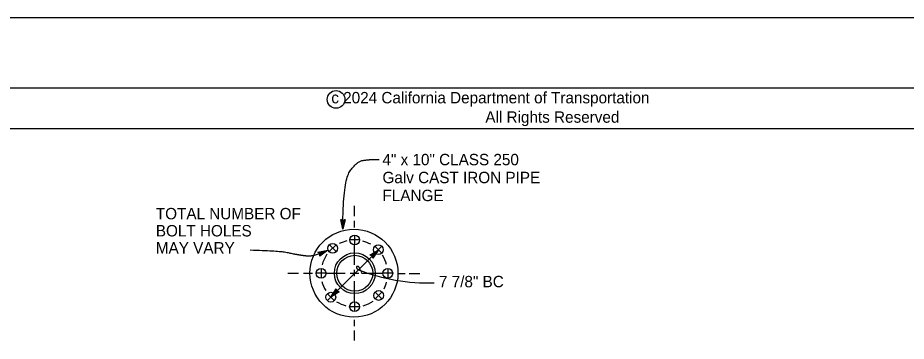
# Model space of a CAD drawing. Extents: x -894 to 866, y -472 to 714.
# Drawn here: x -350 to 195, y 515 to 714 of the extents above; entities that cross this region are included whole.
import ezdxf

# ---------------------------------------------------------------- set-up
doc = ezdxf.new("R2010")
doc.units = 0
for name, color, linetype in [('border_PLOTTING-ELEMENTS', 7, 'Continuous'), ('border_rw_22x34_Cut_Lines', 7, 'Continuous'), ('border_SHEET', 7, 'Continuous'), ('border_WITHIN-BORDER-anno', 7, 'Continuous'), ('es_DETAIL', 7, 'Continuous'), ('es_DETAIL-anno', 7, 'Continuous')]:
    doc.layers.add(name, color=color, linetype=linetype)

msp = doc.modelspace()

# ---------------------------------------------------------------- linework, layer by layer
at = {"layer": 'border_PLOTTING-ELEMENTS'}
for points in [[(-894.04, -472.44), (865.96, -472.44), (865.96, 713.56), (-894.04, 713.56)], [(-864.04, 670.56), (835.96, 670.56), (835.96, -429.44), (-864.04, -429.44)]]:
    msp.add_lwpolyline(points, close=True, dxfattribs=at)
at = {"layer": 'border_rw_22x34_Cut_Lines'}
msp.add_lwpolyline([(-864.04, 670.56), (835.96, 670.56), (835.96, -429.44), (-864.04, -429.44)], close=True, dxfattribs=at)
at = {"layer": 'border_SHEET'}
msp.add_line((-814.04, 645.56), (810.96, 645.56), dxfattribs=at)
at = {"layer": 'border_WITHIN-BORDER-anno'}
msp.add_circle((-154.96, 663.41), 5.42, dxfattribs=at)
at = {"layer": 'es_DETAIL'}
for p, q in [((-143.59, 580.13), (-143.59, 574.13)), ((-159.08, 570.09), (-154.96, 574.21)), ((-154.8, 570.09), (-158.92, 574.21)), ((-140.59, 577.13), (-146.59, 577.13)), ((-131.12, 569.06), (-127, 573.18)), ((-126.99, 569.17), (-131.11, 573.29)), ((-161.11, 556.69), (-167.11, 556.69)), ((-164.11, 559.69), (-164.11, 553.69)), ((-120.21, 556.66), (-126.21, 556.66)), ((-123.21, 559.66), (-123.21, 553.66)), ((-126.85, 541.07), (-130.97, 545.19)), ((-130.94, 541.07), (-126.82, 545.19)), ((-156.05, 539.89), (-160.29, 544.13)), ((-160.29, 539.89), (-156.05, 544.13)), ((-140.61, 536.17), (-146.61, 536.17)), ((-143.61, 539.17), (-143.61, 533.17))]:
    msp.add_line(p, q, dxfattribs=at)
for centre, radius in [((-143.98, 556.73), 27), ((-143.59, 577.13), 3), ((-157.02, 572.01), 3), ((-129, 571.18), 3), ((-143.47, 556.71), 12.5), ((-143.47, 556.71), 11), ((-164.11, 556.69), 3), ((-123.21, 556.66), 3), ((-158.17, 542.01), 3), ((-128.83, 543.05), 3), ((-143.61, 536.17), 3)]:
    msp.add_circle(centre, radius, dxfattribs=at)
for start, end in [(102.9024, 116.7712), (60.7674, 75.0396), (145.0451, 165.0585), (15.3341, 32.9282), (193.9868, 211.0414), (332.6079, 344.6654), (285.1742, 304.3211), (237.804, 255.2122)]:
    msp.add_arc((-143.73, 556.59), 20.5, start, end, dxfattribs=at)
at = {"layer": 'es_DETAIL-anno'}
for p, q in [((-166.02, 569.7), (-166.02, 569.7)), ((-164.98, 567.24), (-164.98, 567.24)), ((-159.97, 570.8), (-159.97, 570.8)), ((-158.17, 542.01), (-129, 571.18)), ((-134.19, 567.88), (-129, 571.18)), ((-132.68, 567.5), (-134.19, 567.88)), ((-134.19, 567.88), (-134.19, 567.88)), ((-133.79, 567.78), (-129.98, 570.2)), ((-133.37, 567.69), (-130.96, 569.23)), ((-133, 567.57), (-131.93, 568.25)), ((-132.3, 565.99), (-132.68, 567.5)), ((-131.93, 568.25), (-132.6, 567.2)), ((-130.96, 569.23), (-132.51, 566.78)), ((-129.98, 570.19), (-132.39, 566.41)), ((-129, 571.18), (-132.3, 565.99)), ((-129, 571.18), (-129, 571.18)), ((-132.3, 565.99), (-132.3, 565.99)), ((-158.17, 542.01), (-154.87, 547.19)), ((-152.98, 545.3), (-158.17, 542.01)), ((-157.19, 542.99), (-154.78, 546.77)), ((-153.39, 545.4), (-157.19, 542.98)), ((-156.22, 543.96), (-154.66, 546.4)), ((-153.8, 545.49), (-156.22, 543.96)), ((-155.24, 544.94), (-154.57, 545.98)), ((-154.17, 545.61), (-155.24, 544.94)), ((-154.87, 547.19), (-154.87, 547.19)), ((-154.87, 547.19), (-154.49, 545.68)), ((-154.49, 545.68), (-152.98, 545.3)), ((-152.98, 545.3), (-152.98, 545.3)), ((-158.17, 542.01), (-158.17, 542.01))]:
    msp.add_line(p, q, dxfattribs=at)
for points in [[(-143.61, 591.83), (-143.61, 598.1)], [(-143.61, 584.83), (-143.61, 588.83)], [(-143.61, 561.83), (-143.61, 574.09)], [(-184.43, 556.69), (-177.88, 556.69)], [(-174.88, 556.69), (-170.88, 556.69)], [(-174.88, 556.69), (-170.88, 556.69)], [(-173.38, 556.69), (-169.38, 556.69)], [(-161.24, 556.69), (-149.39, 556.69)], [(-158.38, 556.69), (-149.39, 556.69)], [(-146.39, 556.69), (-142.39, 556.69)], [(-146.39, 556.69), (-142.39, 556.69)], [(-144.9, 556.69), (-140.9, 556.69)], [(-143.61, 554.83), (-143.61, 558.83)], [(-139.39, 556.69), (-130.39, 556.69)], [(-139.39, 556.69), (-126.23, 556.69)], [(-137.9, 556.69), (-130.39, 556.69)], [(-116.49, 556.56), (-112.49, 556.56)], [(-110.1, 556.56), (-103.55, 556.56)], [(-143.61, 539.09), (-143.61, 551.83)], [(-143.61, 524.18), (-143.61, 528.18)], [(-143.61, 515.36), (-143.61, 521.63)]]:
    msp.add_lwpolyline(points, dxfattribs=at)
for points in [[(-149.46, 589.72), (-150.78, 583.82), (-152.09, 589.72), (-151.74, 589.51), (-150.79, 585.19), (-149.81, 589.52), (-150.16, 589.31), (-150.78, 586.54), (-151.39, 589.3), (-151.04, 589.09), (-150.78, 587.9), (-150.51, 589.1), (-150.78, 588.94), (-152.09, 589.72), (-150.78, 588.94)], [(-166.02, 569.7), (-159.97, 570.8), (-164.98, 567.24), (-164.92, 567.65), (-161.25, 570.26), (-165.69, 569.46), (-165.35, 569.22), (-162.52, 569.73), (-164.86, 568.06), (-164.81, 568.47), (-163.79, 569.19), (-165.02, 568.97), (-164.76, 568.78), (-164.98, 567.24), (-164.76, 568.78)]]:
    msp.add_lwpolyline(points, close=True, dxfattribs=at)
msp.add_arc((-99.25, 664.44), 113.63, 248.3485, 272.2201, dxfattribs=at)
for points in [[(-150.78, 583.82), (-150.78, 612.9), (-142.3, 625.42), (-134.22, 626.63), (-128.57, 626.63)], [(-207.52, 571.04), (-187.78, 570.32), (-182.26, 568.81), (-175.19, 567.67), (-168.97, 567), (-159.97, 570.8)]]:
    msp.add_open_spline(points, degree=2, dxfattribs=at)
msp.add_spline([(-141.18, 558.83), (-141.52, 558.83), (-141.98, 559.52), (-142.21, 560.21), (-142.21, 560.79), (-141.52, 561.02), (-141.18, 560.9), (-140.72, 560.1), (-140.49, 559.41), (-140.03, 558.6), (-139.57, 557.8), (-139.45, 557.45), (-139.34, 557.34)], degree=3, dxfattribs=at)

# ---------------------------------------------------------------- texts
at = {"layer": 'border_WITHIN-BORDER-anno'}
for s, p in [('c 2024 California Department of Transportation', (-157.85, 661.01)), ('All Rights Reserved', (-63.39, 649.11))]:
    msp.add_text(s, height=7, dxfattribs=at).set_placement(p)
at = {"layer": 'es_DETAIL-anno'}
for s, p in [('4" x 10" CLASS 250', (-126.48, 623)), ('Galv CAST IRON PIPE', (-126.48, 612)), ('FLANGE', (-126.48, 601)), ('TOTAL NUMBER OF', (-265.46, 589.81)), ('BOLT HOLES', (-265.46, 579.31)), ('MAY VARY', (-265.46, 568.81)), ('7 7/8" BC', (-91.83, 548.09))]:
    msp.add_text(s, height=7, dxfattribs=at).set_placement(p)

doc.saveas('drawing.dxf')
